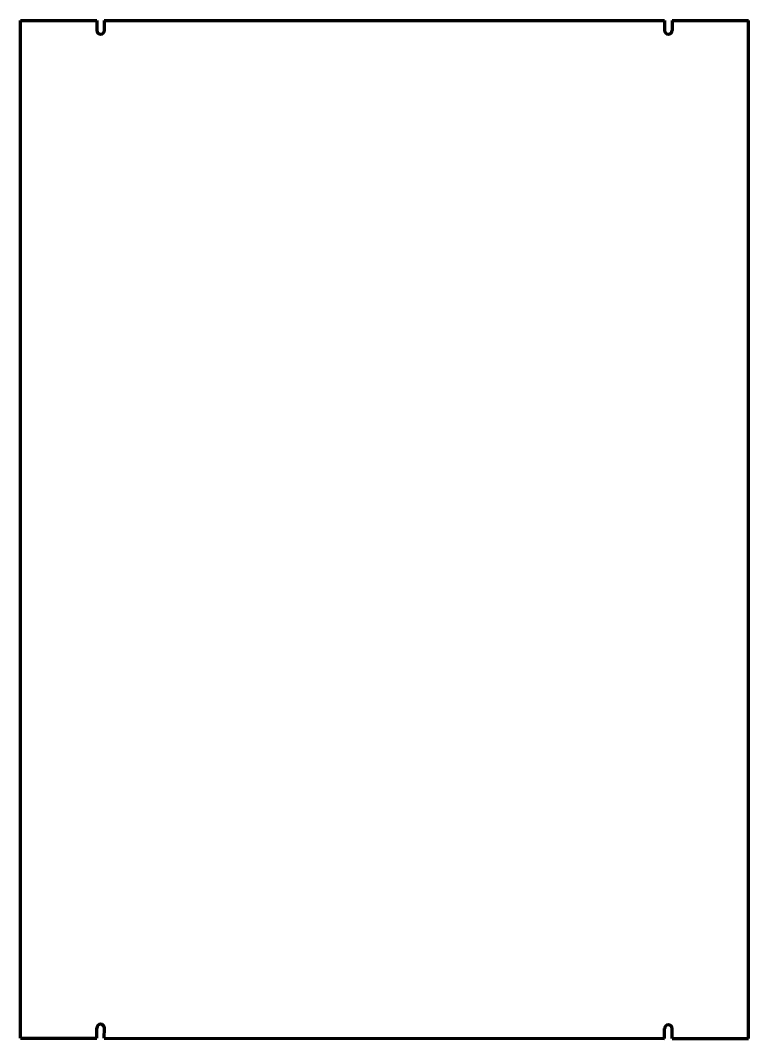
# Model space of a CAD drawing. Header units: inches. Extents: x 0 to 73, y 0 to 102.
import ezdxf

# ---------------------------------------------------------------- set-up
doc = ezdxf.new("R2010")
doc.units = ezdxf.units.IN
doc.header["$MEASUREMENT"] = 0
doc.layers.get('0').update_dxf_attribs({"linetype": 'CONTINUOUS'})

msp = doc.modelspace()

# ---------------------------------------------------------------- linework, layer by layer
at = {"color": 7, "lineweight": 90}
for p, q in [((0, 0.06), (0, 101.62)), ((0, 101.62), (7.62, 101.62)), ((7.62, 101.62), (7.62, 100.62)), ((8.37, 101.62), (8.37, 100.62)), ((8.37, 101.62), (64.25, 101.62)), ((64.25, 101.62), (64.25, 100.62)), ((65, 101.62), (65, 100.62)), ((65, 101.62), (72.62, 101.62)), ((72.62, 0), (72.62, 101.62)), ((7.62, 0.06), (7.63, 1.06)), ((8.37, 0.06), (8.38, 1.06)), ((0, 0.06), (7.62, 0.06)), ((8.37, 0.06), (64.25, 0.01)), ((64.25, 0.01), (64.25, 1.01)), ((65, 0.01), (65, 1.01)), ((65, 0.01), (72.62, 0))]:
    msp.add_line(p, q, dxfattribs=at)
for centre, start, end in [((8, 100.62), 180, 360), ((64.62, 100.62), 180, 360), ((8, 1.06), 359.9507, 539.9507), ((64.63, 1.01), 359.9507, 539.9507)]:
    msp.add_arc(centre, 0.375, start, end, dxfattribs=at)

doc.saveas('drawing.dxf')
